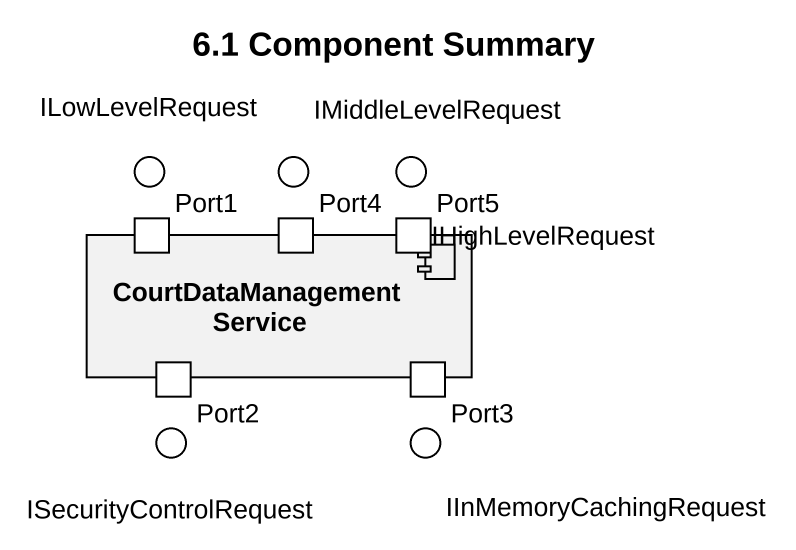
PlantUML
@startuml
title 6.1 Component Summary
() ILowLevelRequest
() IMiddleLevelRequest
() IHighLevelRequest
component "CourtDataManagement Service" as CourtDataManagement_Service {
  port Port1
  port Port4
  port Port5
  port Port2
  port Port3
}
() ISecurityControlRequest
() IInMemoryCachingRequest
@enduml
